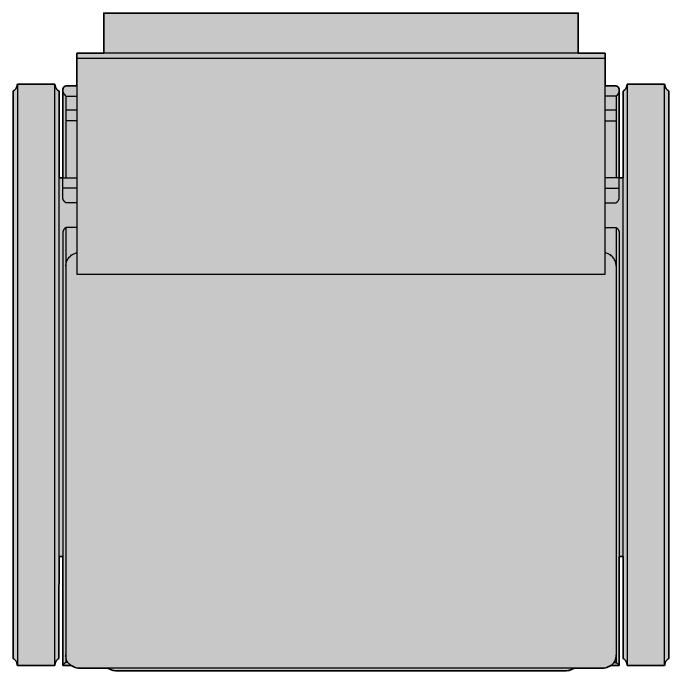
# Model space of a CAD drawing. Header units: millimetres. Extents: x 0 to 1837, y -1115 to 760.
# Drawn here: x 1077 to 1827, y -1069 to -317 of the extents above; entities that cross this region are included whole.
import ezdxf

# ---------------------------------------------------------------- set-up
doc = ezdxf.new("R2010")
doc.units = ezdxf.units.MM
doc.layers.add('Blocks', color=7, linetype='Continuous')
doc.layers.add('Blocks$Fill', color=7, linetype='Continuous', true_color=0xffffff)
doc.layers.add('Blocks$Inner', color=7, linetype='Continuous', lineweight=25, true_color=0x007f00)
doc.layers.add('Blocks$Outline', color=7, linetype='Continuous', lineweight=35, true_color=0xff3f3f)

# ---------------------------------------------------------------- blocks, each defined once
blk = doc.blocks.new('PK31 Lounge Chair Top')
at = {"layer": 'Blocks$Fill'}
blk.add_hatch(color=256, dxfattribs=at).paths.add_polyline_path([(646.47, 365.46), (646.47, 411.38), (103.57, 411.38), (103.57, 365.46), (73.01, 365.46), (73.01, 359.57), (73.01, 328.11), (60.28, 328.11), (60.16, 328.09), (60.04, 328.07), (59.92, 328.04), (59.8, 328.01), (59.68, 327.98), (59.56, 327.94), (59.44, 327.9), (59.33, 327.86), (59.21, 327.81), (59.1, 327.75), (58.99, 327.7), (58.88, 327.64), (58.77, 327.57), (58.67, 327.5), (58.56, 327.43), (58.46, 327.36), (58.36, 327.28), (58.27, 327.19), (58.18, 327.11), (58.09, 327.02), (58, 326.93), (57.91, 326.83), (57.83, 326.73), (57.75, 326.63), (57.67, 326.52), (57.6, 326.41), (57.53, 326.3), (57.46, 326.18), (57.4, 326.07), (57.34, 325.95), (57.28, 325.82), (57.22, 325.7), (57.17, 325.57), (57.12, 325.44), (57.08, 325.31), (57.04, 325.18), (57, 325.04), (56.96, 324.91), (56.93, 324.77), (56.9, 324.63), (56.88, 324.49), (56.86, 324.34), (56.84, 324.2), (56.82, 324.05), (56.81, 323.9), (56.8, 323.75), (56.8, 323.6), (56.8, 323.45), (56.85, 223.17), (52.44, 223.17), (52.44, 299.01), (52.44, 301.37), (52.44, 322.24), (52, 322.54), (51.57, 322.85), (51.15, 323.17), (50.95, 323.33), (50.75, 323.5), (50.57, 323.66), (50.38, 323.83), (50.21, 323.99), (50.04, 324.16), (49.88, 324.34), (49.73, 324.51), (49.58, 324.69), (49.51, 324.78), (49.44, 324.87), (49.37, 324.97), (49.3, 325.07), (49.23, 325.17), (49.17, 325.27), (49.11, 325.37), (49.05, 325.47), (48.99, 325.58), (48.93, 325.68), (48.83, 325.89), (48.73, 326.11), (48.64, 326.31), (48.56, 326.52), (48.48, 326.73), (48.4, 326.95), (48.33, 327.18), (48.27, 327.4), (48.14, 327.88), (48.03, 328.36), (47.63, 330.28), (4.82, 330.28), (4.41, 328.36), (4.3, 327.88), (4.17, 327.4), (4.11, 327.18), (4.04, 326.95), (3.96, 326.73), (3.88, 326.52), (3.8, 326.31), (3.71, 326.11), (3.62, 325.89), (3.51, 325.68), (3.45, 325.58), (3.39, 325.47), (3.33, 325.37), (3.27, 325.27), (3.21, 325.17), (3.14, 325.07), (3.07, 324.97), (3, 324.87), (2.93, 324.78), (2.86, 324.69), (2.71, 324.51), (2.56, 324.34), (2.4, 324.16), (2.23, 323.99), (2.06, 323.83), (1.88, 323.66), (1.69, 323.5), (1.49, 323.33), (1.29, 323.17), (0.87, 322.85), (0.44, 322.54), (0, 322.24), (0, 239.21), (0, -326.47), (0.44, -326.77), (0.87, -327.08), (1.29, -327.4), (1.49, -327.56), (1.69, -327.72), (1.88, -327.89), (2.06, -328.06), (2.23, -328.22), (2.4, -328.39), (2.56, -328.56), (2.72, -328.74), (2.86, -328.92), (2.94, -329.01), (3.01, -329.1), (3.08, -329.2), (3.14, -329.3), (3.21, -329.4), (3.27, -329.5), (3.34, -329.6), (3.4, -329.7), (3.46, -329.81), (3.51, -329.91), (3.62, -330.12), (3.71, -330.33), (3.8, -330.54), (3.89, -330.75), (3.96, -330.96), (4.04, -331.18), (4.11, -331.4), (4.18, -331.63), (4.3, -332.11), (4.41, -332.59), (4.62, -333.57), (4.82, -334.64), (47.63, -334.64), (47.83, -333.5), (48.03, -332.59), (48.14, -332.11), (48.27, -331.63), (48.33, -331.4), (48.4, -331.18), (48.48, -330.96), (48.55, -330.75), (48.64, -330.54), (48.73, -330.33), (48.82, -330.12), (48.93, -329.91), (48.99, -329.81), (49.04, -329.7), (49.1, -329.6), (49.17, -329.5), (49.23, -329.4), (49.3, -329.3), (49.37, -329.2), (49.44, -329.1), (49.51, -329.01), (49.58, -328.92), (49.73, -328.74), (49.88, -328.56), (50.04, -328.39), (50.21, -328.22), (50.38, -328.06), (50.56, -327.89), (50.75, -327.72), (50.94, -327.57), (51.14, -327.41), (51.55, -327.1), (51.97, -326.79), (52.39, -326.5), (52.44, -239.21), (52.44, -210.05), (56.82, -210.05), (56.81, -334.53), (56.81, -334.54), (56.81, -334.54), (56.81, -334.54), (56.81, -334.55), (56.81, -334.55), (56.81, -334.55), (56.81, -334.56), (56.81, -334.56), (56.81, -334.56), (56.81, -334.57), (56.81, -334.57), (56.81, -334.57), (56.81, -334.57), (56.82, -334.58), (56.82, -334.58), (56.82, -334.58), (56.82, -334.59), (56.82, -334.59), (56.82, -334.59), (56.82, -334.59), (56.83, -334.6), (56.83, -334.6), (56.83, -334.6), (56.83, -334.6), (56.83, -334.6), (56.83, -334.61), (56.84, -334.61), (56.84, -334.61), (56.84, -334.61), (56.84, -334.61), (56.85, -334.62), (56.85, -334.62), (56.85, -334.62), (56.85, -334.62), (56.86, -334.62), (56.86, -334.62), (56.86, -334.63), (56.86, -334.63), (56.87, -334.63), (56.87, -334.63), (56.87, -334.63), (56.88, -334.63), (56.88, -334.63), (56.88, -334.64), (56.89, -334.64), (56.89, -334.64), (56.89, -334.64), (56.9, -334.64), (56.9, -334.64), (56.9, -334.64), (56.91, -334.64), (56.91, -334.64), (56.92, -334.64), (56.93, -334.64), (56.94, -334.64), (56.95, -334.64), (56.96, -334.65), (56.96, -334.65), (66.31, -334.65), (66.67, -334.89), (67.04, -335.12), (67.41, -335.34), (67.78, -335.56), (68.16, -335.76), (68.55, -335.96), (68.93, -336.14), (69.32, -336.32), (69.71, -336.49), (70.1, -336.64), (70.49, -336.78), (70.89, -336.92), (71.28, -337.04), (71.68, -337.14), (72.09, -337.24), (72.29, -337.28), (72.49, -337.32), (72.87, -337.38), (73.25, -337.43), (73.63, -337.47), (74.01, -337.5), (75.55, -337.58), (108.04, -337.58), (108.45, -337.83), (108.86, -338.07), (109.27, -338.31), (109.69, -338.53), (110.12, -338.74), (110.55, -338.94), (110.98, -339.13), (111.42, -339.31), (111.88, -339.48), (112.34, -339.65), (112.8, -339.8), (113.27, -339.94), (113.74, -340.07), (114.21, -340.19), (114.69, -340.3), (115.16, -340.39), (115.62, -340.47), (116.07, -340.54), (116.53, -340.6), (116.98, -340.65), (117.44, -340.69), (117.9, -340.71), (118.36, -340.73), (118.82, -340.74), (631.21, -340.74), (631.67, -340.73), (632.13, -340.71), (632.59, -340.69), (633.05, -340.65), (633.51, -340.6), (633.97, -340.54), (634.42, -340.47), (634.87, -340.39), (635.35, -340.3), (635.83, -340.19), (636.3, -340.07), (636.77, -339.94), (637.24, -339.8), (637.7, -339.65), (638.16, -339.48), (638.61, -339.31), (639.05, -339.13), (639.49, -338.94), (639.92, -338.74), (640.34, -338.53), (640.77, -338.31), (641.18, -338.07), (641.59, -337.83), (641.99, -337.58), (674.49, -337.58), (676.03, -337.5), (676.41, -337.47), (676.79, -337.43), (677.17, -337.38), (677.55, -337.32), (677.75, -337.28), (677.95, -337.24), (678.35, -337.14), (678.75, -337.04), (679.15, -336.92), (679.54, -336.78), (679.94, -336.64), (680.33, -336.49), (680.71, -336.32), (681.1, -336.14), (681.49, -335.96), (681.87, -335.76), (682.25, -335.56), (682.63, -335.34), (683, -335.12), (683.37, -334.89), (683.73, -334.65), (693.07, -334.65), (693.08, -334.65), (693.09, -334.64), (693.1, -334.64), (693.11, -334.64), (693.12, -334.64), (693.12, -334.64), (693.13, -334.64), (693.13, -334.64), (693.14, -334.64), (693.14, -334.64), (693.14, -334.64), (693.15, -334.64), (693.15, -334.64), (693.15, -334.64), (693.16, -334.63), (693.16, -334.63), (693.16, -334.63), (693.17, -334.63), (693.17, -334.63), (693.17, -334.63), (693.18, -334.63), (693.18, -334.62), (693.18, -334.62), (693.18, -334.62), (693.19, -334.62), (693.19, -334.62), (693.19, -334.62), (693.19, -334.61), (693.2, -334.61), (693.2, -334.61), (693.2, -334.61), (693.2, -334.61), (693.2, -334.6), (693.21, -334.6), (693.21, -334.6), (693.21, -334.6), (693.21, -334.6), (693.21, -334.59), (693.22, -334.59), (693.22, -334.59), (693.22, -334.59), (693.22, -334.58), (693.22, -334.58), (693.22, -334.58), (693.22, -334.57), (693.22, -334.57), (693.23, -334.57), (693.23, -334.57), (693.23, -334.56), (693.23, -334.56), (693.23, -334.56), (693.23, -334.55), (693.23, -334.55), (693.23, -334.55), (693.23, -334.54), (693.23, -334.54), (693.23, -334.54), (693.23, -334.53), (693.22, -210.05), (697.6, -210.05), (697.65, -326.5), (698.07, -326.79), (698.49, -327.1), (698.9, -327.41), (699.09, -327.57), (699.28, -327.72), (699.47, -327.89), (699.66, -328.06), (699.83, -328.22), (700, -328.39), (700.16, -328.56), (700.31, -328.74), (700.46, -328.92), (700.53, -329.01), (700.6, -329.1), (700.67, -329.2), (700.74, -329.3), (700.81, -329.4), (700.87, -329.5), (700.93, -329.6), (700.99, -329.7), (701.05, -329.81), (701.11, -329.91), (701.21, -330.12), (701.31, -330.33), (701.4, -330.54), (701.48, -330.75), (701.56, -330.96), (701.63, -331.18), (701.7, -331.4), (701.77, -331.63), (701.9, -332.11), (702.01, -332.59), (702.2, -333.5), (702.41, -334.64), (745.22, -334.64), (745.42, -333.57), (745.62, -332.59), (745.74, -332.11), (745.86, -331.63), (745.93, -331.4), (746, -331.18), (746.07, -330.96), (746.15, -330.75), (746.23, -330.54), (746.32, -330.33), (746.42, -330.12), (746.53, -329.91), (746.58, -329.81), (746.64, -329.7), (746.7, -329.6), (746.76, -329.5), (746.83, -329.4), (746.89, -329.3), (746.96, -329.2), (747.03, -329.1), (747.1, -329.01), (747.17, -328.92), (747.32, -328.74), (747.48, -328.56), (747.64, -328.39), (747.8, -328.22), (747.98, -328.06), (748.16, -327.89), (748.35, -327.72), (748.54, -327.56), (748.75, -327.4), (749.17, -327.08), (749.6, -326.77), (750.04, -326.47), (750.04, 0), (750.04, 322.24), (749.6, 322.54), (749.17, 322.85), (748.75, 323.17), (748.55, 323.33), (748.35, 323.5), (748.16, 323.66), (747.98, 323.83), (747.81, 323.99), (747.64, 324.16), (747.48, 324.34), (747.32, 324.51), (747.18, 324.69), (747.1, 324.78), (747.03, 324.87), (746.96, 324.97), (746.9, 325.07), (746.83, 325.17), (746.77, 325.27), (746.7, 325.37), (746.64, 325.47), (746.58, 325.58), (746.53, 325.68), (746.42, 325.89), (746.32, 326.11), (746.24, 326.31), (746.15, 326.52), (746.07, 326.73), (746, 326.95), (745.93, 327.18), (745.86, 327.4), (745.74, 327.88), (745.63, 328.36), (745.22, 330.28), (702.41, 330.28), (702.01, 328.36), (701.89, 327.88), (701.77, 327.4), (701.7, 327.18), (701.63, 326.95), (701.56, 326.73), (701.48, 326.52), (701.4, 326.31), (701.31, 326.11), (701.21, 325.89), (701.11, 325.68), (701.05, 325.58), (700.99, 325.47), (700.93, 325.37), (700.87, 325.27), (700.8, 325.17), (700.74, 325.07), (700.67, 324.97), (700.6, 324.87), (700.53, 324.78), (700.46, 324.69), (700.31, 324.51), (700.16, 324.34), (699.99, 324.16), (699.83, 323.99), (699.65, 323.83), (699.47, 323.66), (699.28, 323.5), (699.09, 323.33), (698.88, 323.17), (698.47, 322.85), (698.03, 322.54), (697.59, 322.24), (697.6, 299.01), (697.6, 223.17), (693.18, 223.17), (693.24, 323.45), (693.24, 323.6), (693.23, 323.75), (693.23, 323.9), (693.21, 324.05), (693.2, 324.2), (693.18, 324.34), (693.16, 324.49), (693.13, 324.63), (693.1, 324.77), (693.07, 324.91), (693.04, 325.04), (693, 325.18), (692.96, 325.31), (692.91, 325.44), (692.86, 325.57), (692.81, 325.7), (692.76, 325.82), (692.7, 325.95), (692.64, 326.07), (692.57, 326.18), (692.51, 326.3), (692.44, 326.41), (692.36, 326.52), (692.29, 326.63), (692.21, 326.73), (692.12, 326.83), (692.04, 326.93), (691.95, 327.02), (691.86, 327.11), (691.77, 327.19), (691.67, 327.28), (691.57, 327.36), (691.47, 327.43), (691.37, 327.5), (691.27, 327.57), (691.16, 327.64), (691.05, 327.7), (690.94, 327.75), (690.83, 327.81), (690.71, 327.86), (690.6, 327.9), (690.48, 327.94), (690.36, 327.98), (690.24, 328.01), (690.12, 328.04), (690, 328.07), (689.88, 328.09), (689.76, 328.11), (677.03, 328.11), (677.03, 365.46)], flags=0)
at = {"layer": 'Blocks$Inner'}
for p, q in [((677.03, 365.46), (73.01, 365.46)), ((56.87, 200.47), (56.8, 323.45)), ((73.01, 328.11), (60.28, 328.11)), ((677.03, 328.11), (689.76, 328.11)), ((693.17, 200.47), (693.24, 323.45)), ((745.22, -334.64), (745.22, 330.28)), ((60.28, 316.48), (60.29, 223.17)), ((60.28, 316.48), (73.01, 316.48)), ((689.76, 316.48), (677.03, 316.48)), ((689.76, 316.48), (689.75, 223.17)), ((73.01, 300.32), (60.28, 300.32)), ((689.75, 300.32), (677.03, 300.32)), ((73.01, 288.3), (60.28, 288.3)), ((677.03, 288.3), (689.75, 288.3)), ((73.01, 211.15), (56.85, 211.15)), ((677.03, 211.15), (693.18, 211.15)), ((73.01, 194.64), (60.28, 194.64)), ((677.03, 194.64), (689.76, 194.64)), ((56.87, 160.26), (56.81, -334.53)), ((693.17, 160.26), (693.23, -334.53)), ((73.01, 112.84), (677.03, 112.84)), ((56.96, -334.65), (66.38, -334.65)), ((62.64, -331.12), (60.28, -331.12)), ((675.24, -337.58), (75.55, -337.58)), ((693.07, -334.65), (683.66, -334.65)), ((687.4, -331.12), (689.76, -331.12)), ((118.82, -340.74), (631.21, -340.74))]:
    blk.add_line(p, q, dxfattribs=at)
for points in [[(103.57, 365.46), (103.57, 411.38), (646.47, 411.38), (646.47, 365.46)], [(677.03, 359.57), (73.01, 359.57)], [(4.82, 330.28), (4.82, -334.64), (47.63, -334.64), (47.63, 330.28), (4.82, 330.28)], [(745.22, 330.28), (702.41, 330.28), (702.41, -334.64), (745.22, -334.64)], [(0, -326.47), (0, 0), (0, 239.21), (0, 322.24)], [(750.04, 322.24), (750.04, 239.21), (750.04, 0), (750.04, -326.47)], [(52.39, -326.5), (52.44, -239.21), (52.44, 0), (52.44, 299.01)], [(52.44, 223.17), (56.85, 223.17), (73.01, 223.17)], [(697.6, 223.17), (693.18, 223.17), (677.03, 223.17)], [(73.01, 166.09), (60.28, 166.09), (60.28, 126.55), (60.28, -331.12)], [(677.03, 166.09), (689.76, 166.09), (689.76, 126.55), (689.76, -331.12)], [(67.95, 135.51), (72.18, 137.35), (73.01, 137.55)], [(682.08, 135.51), (677.86, 137.35), (677.03, 137.55)], [(56.82, -210.05), (52.44, -210.05)], [(693.22, -210.05), (697.6, -210.05)]]:
    blk.add_lwpolyline(points, dxfattribs=at)
for points, knots in [([(73.01, 365.46), (73.01, 358.67), (73.01, 357.83), (73.01, 356.51), (73.01, 355.13), (73.01, 353.28), (73.01, 351.41), (73.01, 349.53), (73.01, 348.12), (73.01, 346.71), (73.01, 344.83), (73.01, 342.95), (73.01, 341.08), (73.01, 339.67), (73.01, 338.26), (73.01, 336.44), (73.01, 334.19), (73.01, 330.63), (73.01, 327.06), (73.01, 323.46), (73.01, 320.75), (73.01, 318.03), (73.01, 315.55), (73.01, 313.31), (73.01, 311.63), (73.01, 310.29), (73.01, 304.32), (73.01, 303.3), (73.01, 302.37), (73.01, 301.64), (73.01, 301.13), (73.01, 300.75), (73.01, 300.48), (73.01, 300.34), (73.01, 300.32)], [687.217552, 687.217552, 687.217552, 687.217552, 688.918009, 690.774003, 692.629998, 694.485992, 698.197981, 700.053976, 701.90997, 703.765964, 705.621959, 709.333948, 711.189942, 713.045936, 714.901931, 716.757925, 720.272899, 723.787874, 730.817822, 734.332796, 737.84777, 741.362744, 744.877718, 747.434807, 749.991895, 751.270439, 752.548983, 753.827527, 755.106071, 756.109513, 756.611234, 757.112956, 757.614677, 757.688791, 757.688791, 757.688791, 757.688791]), ([(677.03, 300.32), (677.03, 300.34), (677.03, 300.48), (677.03, 300.75), (677.03, 301.13), (677.03, 301.64), (677.03, 302.37), (677.03, 303.3), (677.03, 304.32), (677.03, 310.29), (677.03, 311.63), (677.03, 313.31), (677.03, 315.55), (677.03, 318.03), (677.03, 320.75), (677.03, 323.46), (677.03, 327.06), (677.03, 330.63), (677.03, 334.19), (677.03, 336.44), (677.03, 338.26), (677.03, 339.67), (677.03, 341.08), (677.03, 342.95), (677.03, 344.83), (677.03, 346.71), (677.03, 348.12), (677.03, 349.53), (677.03, 351.41), (677.03, 353.28), (677.03, 355.13), (677.03, 356.51), (677.03, 357.83), (677.03, 358.67), (677.03, 365.46)], [12.724658, 12.724658, 12.724658, 12.724658, 12.798772, 13.300494, 13.802215, 14.303936, 15.307378, 16.585922, 17.864466, 19.14301, 20.421555, 22.978643, 25.535731, 29.050705, 32.56568, 36.080654, 39.595628, 46.625577, 50.140551, 53.655525, 55.51152, 57.367514, 59.223509, 61.079503, 64.791492, 66.647487, 68.503481, 70.359476, 72.21547, 75.927459, 77.783454, 79.639448, 81.495443, 83.195897, 83.195897, 83.195897, 83.195897]), ([(0, 322.24), (0.58, 322.63), (1.47, 323.27), (2.42, 324.16), (2.92, 324.74), (3.28, 325.26), (3.52, 325.68), (3.72, 326.11), (3.94, 326.65), (4.18, 327.39), (4.49, 328.69), (4.68, 329.65), (4.82, 330.28)], [4, 4, 4, 4, 4.2, 4.3, 4.4, 4.45, 4.5, 4.55, 4.6, 4.7, 4.8, 5, 5, 5, 5]), ([(52.44, 322.24), (51.86, 322.63), (50.97, 323.27), (50.02, 324.16), (49.52, 324.74), (49.16, 325.26), (48.93, 325.68), (48.72, 326.11), (48.5, 326.65), (48.26, 327.39), (47.95, 328.69), (47.76, 329.65), (47.63, 330.28)], [3.619331, 3.619331, 3.619331, 3.619331, 3.819331, 3.919331, 4.019331, 4.069331, 4.119331, 4.169331, 4.219331, 4.319331, 4.419331, 4.619331, 4.619331, 4.619331, 4.619331]), ([(60.28, 328.11), (59.95, 328.07), (59.31, 327.9), (58.44, 327.39), (57.72, 326.66), (57.01, 325.41), (56.8, 324.26), (56.8, 323.45)], [0, 0, 0, 0, 0.1666667, 0.3333333, 0.5, 0.6666667, 1, 1, 1, 1]), ([(56.8, 323.45), (56.8, 322.47), (57.17, 320.62), (58.53, 318.17), (59.68, 316.97), (60.28, 316.48)], [1, 1, 1, 1, 1.4, 1.7, 2, 2, 2, 2]), ([(689.76, 328.11), (690.08, 328.07), (690.73, 327.9), (691.6, 327.39), (692.32, 326.66), (693.03, 325.41), (693.24, 324.26), (693.24, 323.45)], [0, 0, 0, 0, 0.166667, 0.333333, 0.5, 0.666667, 1, 1, 1, 1]), ([(693.24, 323.45), (693.23, 322.47), (692.87, 320.62), (691.5, 318.17), (690.36, 316.97), (689.76, 316.48)], [1, 1, 1, 1, 1.4, 1.7, 2, 2, 2, 2]), ([(697.59, 322.24), (698.18, 322.63), (699.07, 323.27), (700.01, 324.16), (700.51, 324.74), (700.87, 325.26), (701.11, 325.68), (701.31, 326.11), (701.54, 326.65), (701.78, 327.39), (702.09, 328.69), (702.28, 329.65), (702.41, 330.28)], [3.619331, 3.619331, 3.619331, 3.619331, 3.819331, 3.919331, 4.019331, 4.069331, 4.119331, 4.169331, 4.219331, 4.319331, 4.419331, 4.619331, 4.619331, 4.619331, 4.619331]), ([(745.22, 330.28), (745.35, 329.65), (745.54, 328.69), (745.85, 327.39), (746.09, 326.65), (746.32, 326.11), (746.52, 325.68), (746.76, 325.26), (747.12, 324.74), (747.62, 324.16), (748.57, 323.27), (749.45, 322.63), (750.04, 322.24)], [666.916961, 666.916961, 666.916961, 666.916961, 667.116961, 667.216961, 667.316961, 667.366961, 667.416961, 667.466961, 667.516961, 667.616961, 667.716961, 667.916961, 667.916961, 667.916961, 667.916961]), ([(52.44, 299.01), (52.44, 299.8), (52.44, 301.37), (52.44, 303.73), (52.44, 305.7), (52.44, 307.27), (52.44, 308.25), (52.44, 308.94), (52.44, 309.33), (52.44, 309.62), (52.44, 309.92), (52.44, 310.31), (52.44, 310.8), (52.44, 311.38), (52.44, 312.14), (52.44, 313.42), (52.44, 315.06), (52.44, 316.57), (52.44, 322.13), (52.44, 322.28), (52.44, 322.24)], [2.9943311, 2.9943311, 2.9943311, 2.9943311, 3.0568311, 3.1193311, 3.1818311, 3.2130811, 3.2443311, 3.2599561, 3.2677686, 3.2755811, 3.2833936, 3.2912061, 3.3068311, 3.3224561, 3.3380811, 3.3693311, 3.4318311, 3.4943311, 3.5568311, 3.6193311, 3.6193311, 3.6193311, 3.6193311]), ([(697.6, 299.01), (697.6, 299.8), (697.6, 301.37), (697.6, 303.73), (697.6, 305.7), (697.6, 307.27), (697.6, 308.25), (697.6, 308.94), (697.6, 309.33), (697.6, 309.62), (697.6, 309.92), (697.6, 310.31), (697.6, 310.8), (697.6, 311.38), (697.6, 312.14), (697.6, 313.42), (697.6, 315.06), (697.6, 316.57), (697.59, 322.13), (697.59, 322.28), (697.59, 322.24)], [2.9943311, 2.9943311, 2.9943311, 2.9943311, 3.0568311, 3.1193311, 3.1818311, 3.2130811, 3.2443311, 3.2599561, 3.2677686, 3.2755811, 3.2833936, 3.2912061, 3.3068311, 3.3224561, 3.3380811, 3.3693311, 3.4318311, 3.4943311, 3.5568311, 3.6193311, 3.6193311, 3.6193311, 3.6193311]), ([(73.01, 300.34), (73.01, 300.32), (73.01, 300.03), (73.01, 299.75), (73.01, 299.41), (73.01, 299.09), (73.01, 298.84), (73.01, 298.61), (73.01, 298.29), (73.01, 297.89), (73.01, 297.42), (73.01, 296.95), (73.01, 296.48), (73.01, 296), (73.01, 295.53), (73.01, 295.05), (73.01, 294.42), (73.01, 293.63), (73.01, 292.69), (73.01, 291.74), (73.01, 290.8), (73.01, 289.86), (73.01, 288.92), (73.01, 287.98), (73.01, 287.04), (73.01, 285.51), (73.01, 283.4), (73.01, 280.74), (73.01, 278.1), (73.01, 275.51), (73.01, 272.96), (73.01, 269.62), (73.01, 266.76), (73.01, 264.38), (73.01, 263.17), (73.01, 261.98), (73.01, 260.45), (73.01, 259.01), (73.01, 257.67), (73.01, 256.67), (73.01, 255.68), (73.01, 254.37), (73.01, 253.12), (73.01, 251.91), (73.01, 251.01), (73.01, 250.11), (73.01, 248.5), (73.01, 246.16), (73.01, 242.13), (73.01, 238.16), (73.01, 234.27), (73.01, 231.39), (73.01, 228.53), (73.01, 223.91), (73.01, 218.97), (73.01, 213.74), (73.01, 209.88), (73.01, 206.08), (73.01, 202.34), (73.01, 198.65), (73.01, 194.65), (73.01, 190.35), (73.01, 185.77), (73.01, 181.29), (73.01, 175.46), (73.01, 169.87), (73.01, 164.49), (73.01, 160.2), (73.01, 155.69), (73.01, 150.99), (73.01, 146.43), (73.01, 140.57), (73.01, 133.67), (73.01, 127.59), (73.01, 123.37), (73.01, 120.85), (73.01, 118.34), (73.01, 116.28), (73.01, 113.67), (73.01, 113.01), (73.01, 112.84)], [79.433699, 79.433699, 79.433699, 79.433699, 79.513895, 79.867429, 80.574497, 80.928032, 81.281566, 81.6351, 81.988634, 82.695703, 83.402771, 84.10984, 84.816908, 85.523976, 86.231045, 86.938113, 87.645182, 89.059319, 90.473456, 91.887592, 93.301729, 94.715866, 96.130003, 97.54414, 98.958277, 100.372414, 104.485308, 108.598201, 112.711095, 116.823989, 120.936883, 125.049777, 133.275565, 135.483661, 137.691757, 139.899853, 142.107948, 146.52414, 148.732236, 150.940332, 153.394999, 155.849666, 160.759, 163.213667, 165.668334, 168.123001, 170.577669, 178.966274, 187.35488, 204.132092, 212.520698, 220.909304, 229.29791, 237.686516, 262.149397, 274.380838, 286.612279, 298.84372, 311.07516, 323.306601, 335.538042, 351.357042, 367.176043, 382.995043, 398.814044, 430.452045, 446.271045, 462.090046, 482.142057, 502.194068, 522.246079, 542.29809, 582.402111, 622.506133, 636.045645, 649.585158, 663.12467, 676.664182, 684.364242, 687.791159, 687.791159, 687.791159, 687.791159]), ([(677.03, 112.84), (677.03, 113.01), (677.03, 113.67), (677.03, 116.28), (677.03, 118.34), (677.03, 120.85), (677.03, 123.37), (677.03, 127.59), (677.03, 133.67), (677.03, 140.57), (677.03, 146.43), (677.03, 150.99), (677.03, 155.69), (677.03, 160.2), (677.03, 164.49), (677.03, 169.87), (677.03, 175.46), (677.03, 181.29), (677.03, 185.77), (677.03, 190.35), (677.03, 194.65), (677.03, 198.65), (677.03, 202.34), (677.03, 206.08), (677.03, 209.88), (677.03, 213.74), (677.03, 218.97), (677.03, 223.91), (677.03, 228.53), (677.03, 231.39), (677.03, 234.27), (677.03, 238.16), (677.03, 242.13), (677.03, 246.16), (677.03, 248.5), (677.03, 250.11), (677.03, 251.01), (677.03, 251.91), (677.03, 253.12), (677.03, 254.37), (677.03, 255.68), (677.03, 256.67), (677.03, 257.67), (677.03, 259.01), (677.03, 260.45), (677.03, 261.98), (677.03, 263.17), (677.03, 264.38), (677.03, 266.76), (677.03, 269.62), (677.03, 272.96), (677.03, 275.51), (677.03, 278.1), (677.03, 280.74), (677.03, 283.4), (677.03, 285.51), (677.03, 287.04), (677.03, 287.98), (677.03, 288.92), (677.03, 289.86), (677.03, 290.8), (677.03, 291.74), (677.03, 292.69), (677.03, 293.63), (677.03, 294.42), (677.03, 295.05), (677.03, 295.53), (677.03, 296), (677.03, 296.48), (677.03, 296.95), (677.03, 297.42), (677.03, 297.89), (677.03, 298.29), (677.03, 298.61), (677.03, 298.84), (677.03, 299.09), (677.03, 299.41), (677.03, 299.75), (677.03, 300.03), (677.03, 300.32), (677.03, 300.34)], [1291.812815, 1291.812815, 1291.812815, 1291.812815, 1295.239731, 1302.939792, 1316.479304, 1330.018816, 1343.558328, 1357.09784, 1397.201862, 1437.305884, 1457.357895, 1477.409906, 1497.461917, 1517.513928, 1533.332928, 1549.151929, 1580.78993, 1596.60893, 1612.427931, 1628.246931, 1644.065932, 1656.297372, 1668.528813, 1680.760254, 1692.991694, 1705.223135, 1717.454576, 1741.917457, 1750.306063, 1758.694669, 1767.083275, 1775.471881, 1792.249093, 1800.637699, 1809.026305, 1811.480972, 1813.935639, 1816.390306, 1818.844973, 1823.754307, 1826.208974, 1828.663641, 1830.871737, 1833.079833, 1837.496025, 1839.704121, 1841.912217, 1844.120312, 1846.328408, 1854.554196, 1858.66709, 1862.779984, 1866.892878, 1871.005772, 1875.118666, 1879.23156, 1880.645697, 1882.059833, 1883.47397, 1884.888107, 1886.302244, 1887.716381, 1889.130518, 1890.544655, 1891.958792, 1892.66586, 1893.372928, 1894.079997, 1894.787065, 1895.494134, 1896.201202, 1896.908271, 1897.615339, 1897.968873, 1898.322407, 1898.675942, 1899.029476, 1899.736544, 1900.090079, 1900.170274, 1900.170274, 1900.170274, 1900.170274]), ([(60.28, 194.64), (60.08, 194.77), (59.78, 194.97), (59.45, 195.23), (59.27, 195.39), (59.14, 195.51), (59, 195.63), (58.83, 195.81), (58.54, 196.13), (58.16, 196.62), (57.83, 197.1), (57.6, 197.5), (57.44, 197.81), (57.31, 198.14), (57.15, 198.58), (57, 199.14), (56.89, 199.81), (56.87, 200.25), (56.87, 200.48)], [0, 0, 0, 0, 0.1, 0.15, 0.175, 0.2, 0.225, 0.25, 0.3, 0.4, 0.5, 0.55, 0.6, 0.65, 0.7, 0.8, 0.9, 1, 1, 1, 1]), ([(689.76, 194.64), (689.96, 194.77), (690.25, 194.97), (690.58, 195.23), (690.77, 195.39), (690.9, 195.51), (691.03, 195.63), (691.2, 195.81), (691.5, 196.13), (691.88, 196.62), (692.21, 197.1), (692.44, 197.5), (692.59, 197.81), (692.73, 198.14), (692.89, 198.58), (693.04, 199.14), (693.15, 199.81), (693.17, 200.25), (693.17, 200.48)], [0, 0, 0, 0, 0.1, 0.15, 0.175, 0.2, 0.225, 0.25, 0.3, 0.4, 0.5, 0.55, 0.6, 0.65, 0.7, 0.8, 0.9, 1, 1, 1, 1]), ([(60.28, 166.09), (60.08, 165.97), (59.78, 165.77), (59.45, 165.51), (59.27, 165.35), (59.14, 165.23), (59, 165.11), (58.83, 164.93), (58.54, 164.61), (58.16, 164.12), (57.83, 163.64), (57.6, 163.24), (57.44, 162.93), (57.31, 162.6), (57.15, 162.16), (57, 161.6), (56.89, 160.93), (56.87, 160.49), (56.87, 160.26)], [0, 0, 0, 0, 0.1, 0.15, 0.175, 0.2, 0.225, 0.25, 0.3, 0.4, 0.5, 0.55, 0.6, 0.65, 0.7, 0.8, 0.9, 1, 1, 1, 1]), ([(689.76, 166.09), (689.96, 165.97), (690.25, 165.77), (690.58, 165.51), (690.77, 165.35), (690.9, 165.23), (691.03, 165.11), (691.2, 164.93), (691.5, 164.61), (691.88, 164.12), (692.21, 163.64), (692.44, 163.24), (692.59, 162.93), (692.73, 162.6), (692.89, 162.16), (693.04, 161.6), (693.15, 160.93), (693.17, 160.49), (693.17, 160.26)], [0, 0, 0, 0, 0.1, 0.15, 0.175, 0.2, 0.225, 0.25, 0.3, 0.4, 0.5, 0.55, 0.6, 0.65, 0.7, 0.8, 0.9, 1, 1, 1, 1]), ([(60.37, 122.1), (60.38, 123.78), (60.77, 126.23), (62.04, 129.27), (63.36, 131.39), (64.98, 133.25), (66.56, 134.6), (67.6, 135.29), (67.96, 135.51)], [0, 0, 0, 0, 0.2, 0.3, 0.4, 0.5, 0.6, 0.6502848, 0.6502848, 0.6502848, 0.6502848]), ([(689.66, 122.1), (689.66, 123.78), (689.26, 126.23), (687.99, 129.27), (686.67, 131.39), (685.05, 133.25), (683.48, 134.6), (682.44, 135.29), (682.08, 135.51)], [0, 0, 0, 0, 0.2, 0.3, 0.4, 0.5, 0.6, 0.6502848, 0.6502848, 0.6502848, 0.6502848]), ([(75.55, -337.58), (74.52, -337.54), (72.38, -337.45), (67.02, -335.67), (60.97, -330.78), (60.37, -324.82), (60.28, -322.49)], [0, 0, 0, 0, 3.864959, 8.048418, 21.30373, 29.955662, 29.955662, 29.955662, 29.955662]), ([(674.49, -337.58), (675.52, -337.54), (677.66, -337.45), (683.01, -335.67), (689.07, -330.78), (689.67, -324.82), (689.76, -322.49)], [0, 0, 0, 0, 3.864959, 8.048418, 21.30373, 29.955662, 29.955662, 29.955662, 29.955662]), ([(4.82, -334.64), (4.69, -333.88), (4.5, -332.92), (4.18, -331.62), (3.95, -330.88), (3.72, -330.34), (3.52, -329.91), (3.28, -329.49), (2.92, -328.97), (2.42, -328.39), (1.47, -327.5), (0.59, -326.86), (0, -326.47)], [0, 0, 0, 0, 0.2, 0.3, 0.4, 0.45, 0.5, 0.55, 0.6, 0.7, 0.8, 1, 1, 1, 1]), ([(47.63, -334.64), (47.78, -333.76), (47.96, -332.85), (48.26, -331.62), (48.5, -330.88), (48.72, -330.34), (48.92, -329.91), (49.16, -329.49), (49.52, -328.97), (50.02, -328.39), (50.96, -327.51), (51.82, -326.88), (52.39, -326.5)], [-0.9810051, -0.9810051, -0.9810051, -0.9810051, -0.8, -0.7, -0.6, -0.55, -0.5, -0.45, -0.4, -0.3, -0.2, -0.0056689, -0.0056689, -0.0056689, -0.0056689]), ([(702.41, -334.64), (702.26, -333.76), (702.08, -332.85), (701.78, -331.62), (701.54, -330.88), (701.32, -330.34), (701.11, -329.91), (700.87, -329.49), (700.52, -328.97), (700.02, -328.39), (699.08, -327.51), (698.21, -326.88), (697.65, -326.5)], [-0.9810051, -0.9810051, -0.9810051, -0.9810051, -0.8, -0.7, -0.6, -0.55, -0.5, -0.45, -0.4, -0.3, -0.2, -0.0056689, -0.0056689, -0.0056689, -0.0056689]), ([(750.04, -326.47), (749.45, -326.86), (748.57, -327.5), (747.62, -328.39), (747.12, -328.97), (746.76, -329.49), (746.52, -329.91), (746.32, -330.34), (746.09, -330.88), (745.85, -331.62), (745.54, -332.92), (745.35, -333.88), (745.22, -334.64)], [670.916961, 670.916961, 670.916961, 670.916961, 671.116961, 671.216961, 671.316961, 671.366961, 671.416961, 671.466961, 671.516961, 671.616961, 671.716961, 671.916961, 671.916961, 671.916961, 671.916961]), ([(60.28, -331.12), (59.48, -331.76), (58.18, -332.86), (57.04, -334.03), (56.81, -334.42), (56.81, -334.53)], [0, 0, 0, 0, 0.4, 0.7, 0.9999834, 0.9999834, 0.9999834, 0.9999834]), ([(108, -337.56), (109.08, -338.25), (111.39, -339.43), (115.07, -340.49), (117.6, -340.73), (118.82, -340.74)], [-14.220966, -14.220966, -14.220966, -14.220966, -9.423893, -4.574524, 0, 0, 0, 0]), ([(631.21, -340.74), (632.44, -340.73), (634.97, -340.49), (638.65, -339.43), (640.96, -338.25), (642.04, -337.56)], [512.392793, 512.392793, 512.392793, 512.392793, 516.967317, 521.816686, 526.613759, 526.613759, 526.613759, 526.613759]), ([(689.76, -331.12), (690.56, -331.76), (691.86, -332.86), (692.99, -334.03), (693.23, -334.42), (693.23, -334.53)], [0, 0, 0, 0, 0.4, 0.7, 0.9999834, 0.9999834, 0.9999834, 0.9999834])]:
    blk.add_open_spline(points, degree=3, knots=knots, dxfattribs=at)
for points, degree in [([(697.6, 0), (697.6, 299.01)], 1), ([(697.6, -239.21), (697.6, 0)], 1), ([(697.65, -326.5), (697.6, -239.21)], 1), ([(56.81, -334.53), (56.81, -334.61), (56.86, -334.65), (56.96, -334.65)], 3), ([(693.23, -334.53), (693.23, -334.61), (693.18, -334.65), (693.07, -334.65)], 3)]:
    blk.add_open_spline(points, degree=degree, dxfattribs=at)
at = {"layer": 'Blocks$Outline'}
for points in [[(646.47, 365.46), (646.47, 411.38), (103.57, 411.38), (103.57, 365.46)], [(56.8, 323.45), (56.85, 223.17)], [(693.18, 223.17), (693.24, 323.45)], [(745.22, 330.28), (702.41, 330.28)], [(56.85, 223.17), (52.44, 223.17)], [(697.6, 223.17), (693.18, 223.17)], [(52.44, -210.05), (56.82, -210.05)], [(693.22, -210.05), (697.6, -210.05)], [(702.41, -334.64), (745.22, -334.64)]]:
    blk.add_lwpolyline(points, dxfattribs=at)
for points, knots in [([(103.57, 365.46), (93.38, 365.46), (83.2, 365.46), (73.01, 365.46), (73.01, 362.39), (73.01, 358.49), (73.01, 357.64), (73.01, 356.51), (73.01, 355.13), (73.01, 353.28), (73.01, 351.41), (73.01, 349.53), (73.01, 348.12), (73.01, 346.71), (73.01, 344.83), (73.01, 342.95), (73.01, 341.08), (73.01, 339.67), (73.01, 338.26), (73.01, 336.44), (73.01, 334.19), (73.01, 331.28), (73.01, 329.25), (73.01, 328.11)], [656.654415, 656.654415, 656.654415, 656.654415, 687.217552, 687.217552, 687.217552, 687.986863, 688.918009, 690.774003, 692.629998, 694.485992, 698.197981, 700.053976, 701.90997, 703.765964, 705.621959, 709.333948, 711.189942, 713.045936, 714.901931, 716.757925, 720.272899, 723.787874, 728.261983, 728.261983, 728.261983, 728.261983]), ([(677.03, 328.11), (677.03, 329.25), (677.03, 331.28), (677.03, 334.19), (677.03, 336.44), (677.03, 338.26), (677.03, 339.67), (677.03, 341.08), (677.03, 342.95), (677.03, 344.83), (677.03, 346.71), (677.03, 348.12), (677.03, 349.53), (677.03, 351.41), (677.03, 353.28), (677.03, 355.13), (677.03, 356.51), (677.03, 357.64), (677.03, 358.49), (677.03, 362.39), (677.03, 365.46), (666.84, 365.46), (656.65, 365.46), (646.47, 365.46)], [42.151468, 42.151468, 42.151468, 42.151468, 46.625577, 50.140551, 53.655525, 55.51152, 57.367514, 59.223509, 61.079503, 64.791492, 66.647487, 68.503481, 70.359476, 72.21547, 75.927459, 77.783454, 79.639448, 81.495443, 82.426589, 83.195897, 83.195897, 83.195897, 113.759034, 113.759034, 113.759034, 113.759034]), ([(4.82, 330.28), (4.68, 329.65), (4.49, 328.69), (4.18, 327.39), (3.94, 326.65), (3.72, 326.11), (3.52, 325.68), (3.28, 325.26), (2.92, 324.74), (2.42, 324.16), (1.47, 323.27), (0.58, 322.63), (0, 322.24), (0, 294.56), (0, 266.89), (0, 239.21), (0, 159.47), (0, 79.74), (0, 0), (0, -108.82), (0, -217.65), (0, -326.47), (0.59, -326.86), (1.47, -327.5), (2.42, -328.39), (2.92, -328.97), (3.28, -329.49), (3.52, -329.91), (3.72, -330.34), (3.95, -330.88), (4.18, -331.62), (4.5, -332.92), (4.69, -333.88), (4.82, -334.64)], [-5, -5, -5, -5, -4.8, -4.7, -4.6, -4.55, -4.5, -4.45, -4.4, -4.3, -4.2, -4, -4, -4, -3, -3, -3, -2, -2, -2, -1, -1, -1, -0.8, -0.7, -0.6, -0.55, -0.5, -0.45, -0.4, -0.3, -0.2, 0, 0, 0, 0]), ([(52.44, 322.24), (51.86, 322.63), (50.97, 323.27), (50.02, 324.16), (49.52, 324.74), (49.16, 325.26), (48.93, 325.68), (48.72, 326.11), (48.5, 326.65), (48.26, 327.39), (47.95, 328.69), (47.76, 329.65), (47.63, 330.28)], [3.6193316, 3.6193316, 3.6193316, 3.6193316, 3.8193311, 3.9193311, 4.0193311, 4.0693311, 4.1193311, 4.1693311, 4.2193311, 4.3193311, 4.4193311, 4.6193311, 4.6193311, 4.6193311, 4.6193311]), ([(73.01, 328.11), (68.77, 328.11), (64.52, 328.11), (60.28, 328.11), (59.95, 328.07), (59.31, 327.9), (58.44, 327.39), (57.72, 326.66), (57.01, 325.41), (56.8, 324.26), (56.8, 323.45), (56.8, 323.45), (56.8, 323.45), (56.8, 323.45)], [-12.725977, -12.725977, -12.725977, -12.725977, 0, 0, 0, 0.166667, 0.333333, 0.5, 0.666667, 1, 1, 1, 1.000498, 1.000498, 1.000498, 1.000498]), ([(693.24, 323.45), (693.24, 323.45), (693.24, 323.45), (693.24, 323.45), (693.24, 324.26), (693.03, 325.41), (692.32, 326.66), (691.6, 327.39), (690.73, 327.9), (690.08, 328.07), (689.76, 328.11), (685.51, 328.11), (681.27, 328.11), (677.03, 328.11)], [-1.000498, -1.000498, -1.000498, -1.000498, -1, -1, -1, -0.666667, -0.5, -0.333333, -0.166667, 0, 0, 0, 12.725977, 12.725977, 12.725977, 12.725977]), ([(702.41, 330.28), (702.28, 329.65), (702.09, 328.69), (701.78, 327.39), (701.54, 326.65), (701.31, 326.11), (701.11, 325.68), (700.87, 325.26), (700.51, 324.74), (700.01, 324.16), (699.07, 323.27), (698.18, 322.63), (697.59, 322.24)], [-4.6193311, -4.6193311, -4.6193311, -4.6193311, -4.4193311, -4.3193311, -4.2193311, -4.1693311, -4.1193311, -4.0693311, -4.0193311, -3.9193311, -3.8193311, -3.6193316, -3.6193316, -3.6193316, -3.6193316]), ([(745.22, -334.64), (745.35, -333.88), (745.54, -332.92), (745.85, -331.62), (746.09, -330.88), (746.32, -330.34), (746.52, -329.91), (746.76, -329.49), (747.12, -328.97), (747.62, -328.39), (748.57, -327.5), (749.45, -326.86), (750.04, -326.47), (750.04, -217.65), (750.04, -108.82), (750.04, 0), (750.04, 79.74), (750.04, 159.47), (750.04, 239.21), (750.04, 266.89), (750.04, 294.56), (750.04, 322.24), (749.45, 322.63), (748.57, 323.27), (747.62, 324.16), (747.12, 324.74), (746.76, 325.26), (746.52, 325.68), (746.32, 326.11), (746.09, 326.65), (745.85, 327.39), (745.54, 328.69), (745.35, 329.65), (745.22, 330.28)], [-671.916961, -671.916961, -671.916961, -671.916961, -671.716961, -671.616961, -671.516961, -671.466961, -671.416961, -671.366961, -671.316961, -671.216961, -671.116961, -670.916961, -670.916961, -670.916961, -669.916961, -669.916961, -669.916961, -668.916961, -668.916961, -668.916961, -667.916961, -667.916961, -667.916961, -667.716961, -667.616961, -667.516961, -667.466961, -667.416961, -667.366961, -667.316961, -667.216961, -667.116961, -666.916961, -666.916961, -666.916961, -666.916961]), ([(52.44, 223.17), (52.44, 248.45), (52.44, 273.73), (52.44, 299.01), (52.44, 299.8), (52.44, 301.37), (52.44, 303.73), (52.44, 305.7), (52.44, 307.27), (52.44, 308.25), (52.44, 308.94), (52.44, 309.33), (52.44, 309.62), (52.44, 309.92), (52.44, 310.31), (52.44, 310.8), (52.44, 311.38), (52.44, 312.14), (52.44, 313.42), (52.44, 315.06), (52.44, 316.57), (52.44, 321.7), (52.44, 322.2), (52.44, 322.24)], [2.7406957, 2.7406957, 2.7406957, 2.7406957, 2.9943311, 2.9943311, 2.9943311, 3.0568311, 3.1193311, 3.1818311, 3.2130811, 3.2443311, 3.2599561, 3.2677686, 3.2755811, 3.2833936, 3.2912061, 3.3068311, 3.3224561, 3.3380811, 3.3693311, 3.4318311, 3.4943311, 3.5568311, 3.6047011, 3.6047011, 3.6047011, 3.6047011]), ([(697.59, 322.24), (697.59, 322.2), (697.59, 321.7), (697.6, 316.57), (697.6, 315.06), (697.6, 313.42), (697.6, 312.14), (697.6, 311.38), (697.6, 310.8), (697.6, 310.31), (697.6, 309.92), (697.6, 309.62), (697.6, 309.33), (697.6, 308.94), (697.6, 308.25), (697.6, 307.27), (697.6, 305.7), (697.6, 303.73), (697.6, 301.37), (697.6, 299.8), (697.6, 299.01), (697.6, 273.73), (697.6, 248.45), (697.6, 223.17)], [-3.6047011, -3.6047011, -3.6047011, -3.6047011, -3.5568311, -3.4943311, -3.4318311, -3.3693311, -3.3380811, -3.3224561, -3.3068311, -3.2912061, -3.2833936, -3.2755811, -3.2677686, -3.2599561, -3.2443311, -3.2130811, -3.1818311, -3.1193311, -3.0568311, -2.9943311, -2.9943311, -2.9943311, -2.7406957, -2.7406957, -2.7406957, -2.7406957]), ([(47.63, -334.64), (47.78, -333.76), (47.96, -332.85), (48.26, -331.62), (48.5, -330.88), (48.72, -330.34), (48.92, -329.91), (49.16, -329.49), (49.52, -328.97), (50.02, -328.39), (50.96, -327.51), (51.82, -326.88), (52.39, -326.5), (52.41, -297.4), (52.42, -268.31), (52.44, -239.21), (52.44, -229.49), (52.44, -219.77), (52.44, -210.05)], [-0.981005, -0.981005, -0.981005, -0.981005, -0.8, -0.7, -0.6, -0.55, -0.5, -0.45, -0.4, -0.3, -0.2, -0.005669, -0.005669, -0.005669, 0.994331, 0.994331, 0.994331, 1.116241, 1.116241, 1.116241, 1.116241]), ([(56.82, -210.05), (56.82, -251.54), (56.81, -293.04), (56.81, -334.53), (56.81, -334.61), (56.86, -334.65), (56.96, -334.65), (60.08, -334.65), (63.2, -334.65), (66.31, -334.65)], [371.308803, 371.308803, 371.308803, 371.308803, 495.796498, 495.796498, 495.796498, 495.996498, 495.996498, 495.996498, 505.343172, 505.343172, 505.343172, 505.343172]), ([(683.73, -334.65), (686.84, -334.65), (689.96, -334.65), (693.07, -334.65), (693.18, -334.65), (693.23, -334.61), (693.23, -334.53), (693.23, -293.04), (693.22, -251.54), (693.22, -210.05)], [-505.343172, -505.343172, -505.343172, -505.343172, -495.996498, -495.996498, -495.996498, -495.796498, -495.796498, -495.796498, -371.308803, -371.308803, -371.308803, -371.308803]), ([(697.6, -210.05), (697.6, -219.77), (697.6, -229.49), (697.6, -239.21), (697.61, -268.31), (697.63, -297.4), (697.65, -326.5), (698.21, -326.88), (699.08, -327.51), (700.02, -328.39), (700.52, -328.97), (700.87, -329.49), (701.11, -329.91), (701.32, -330.34), (701.54, -330.88), (701.78, -331.62), (702.08, -332.85), (702.26, -333.76), (702.41, -334.64)], [-1.116241, -1.116241, -1.116241, -1.116241, -0.994331, -0.994331, -0.994331, 0.005669, 0.005669, 0.005669, 0.2, 0.3, 0.4, 0.45, 0.5, 0.55, 0.6, 0.7, 0.8, 0.981005, 0.981005, 0.981005, 0.981005]), ([(66.31, -334.65), (67.26, -335.3), (69.3, -336.42), (72.38, -337.45), (74.52, -337.54), (75.55, -337.58), (86.38, -337.58), (97.21, -337.58), (108.04, -337.58)], [-12.259781, -12.259781, -12.259781, -12.259781, -8.048418, -3.864959, 0, 0, 0, 32.497136, 32.497136, 32.497136, 32.497136]), ([(108.04, -337.58), (109.11, -338.26), (111.41, -339.43), (115.07, -340.49), (117.6, -340.73), (118.82, -340.74), (289.62, -340.74), (460.42, -340.74), (631.21, -340.74), (632.44, -340.73), (634.97, -340.49), (638.63, -339.43), (640.93, -338.26), (641.99, -337.58)], [-14.157444, -14.157444, -14.157444, -14.157444, -9.423893, -4.574524, 0, 0, 0, 512.392793, 512.392793, 512.392793, 516.967317, 521.816686, 526.550237, 526.550237, 526.550237, 526.550237]), ([(674.49, -337.58), (675.52, -337.54), (677.66, -337.45), (680.74, -336.42), (682.77, -335.3), (683.73, -334.65)], [0, 0, 0, 0, 3.864959, 8.048418, 12.259781, 12.259781, 12.259781, 12.259781])]:
    blk.add_open_spline(points, degree=3, knots=knots, dxfattribs=at)
for points in [[(47.63, 330.28), (33.36, 330.28), (19.09, 330.28), (4.82, 330.28)], [(4.82, -334.64), (19.09, -334.64), (33.36, -334.64), (47.63, -334.64)], [(641.99, -337.58), (652.83, -337.58), (663.66, -337.58), (674.49, -337.58)]]:
    blk.add_open_spline(points, degree=3, dxfattribs=at)

msp = doc.modelspace()

# ---------------------------------------------------------------- block references
at = {"layer": 'Blocks'}
msp.add_blockref('PK31 Lounge Chair Top', (1076.8, -728.25), dxfattribs=at)

doc.saveas('drawing.dxf')
